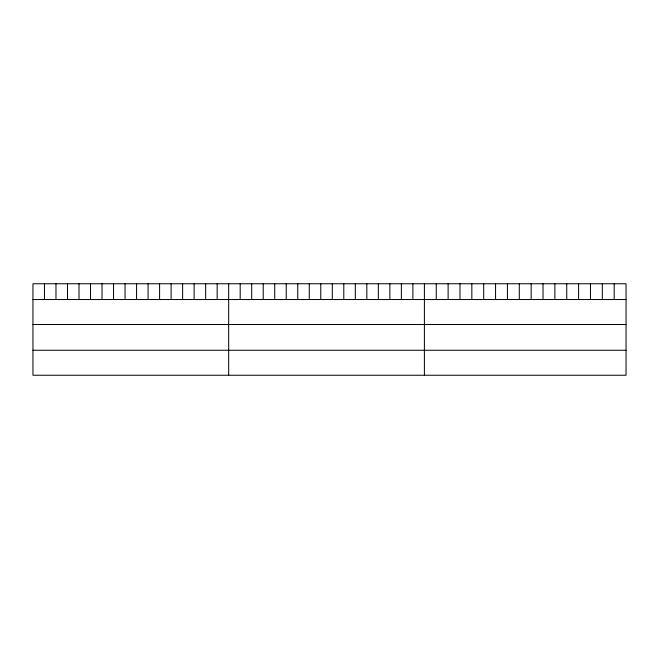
<?xml version="1.0" encoding="UTF-8"?>
<svg xmlns="http://www.w3.org/2000/svg" width="659" height="659" viewBox="0 0 659 659"><rect width="100%" height="100%" fill="white"/><g stroke="black" fill="none" stroke-linecap="round" stroke-linejoin="round"><path stroke-width="0.99" d="M626.05 299.532L626.05 375.243L32.95 375.243L32.95 283.757L626.05 283.757L626.05 299.532L32.95 299.532M32.95 324.516L626.05 324.516M32.95 350.258L626.05 350.258M614.188 283.757L614.188 299.532M602.326 283.757L602.326 299.532M590.464 283.757L590.464 299.532M578.602 283.757L578.602 299.532M566.74 283.757L566.74 299.532M554.878 283.757L554.878 299.532M543.016 283.757L543.016 299.532M531.154 283.757L531.154 299.532M519.292 283.757L519.292 299.532M507.43 283.757L507.43 299.532M495.568 283.757L495.568 299.532M483.706 283.757L483.706 299.532M471.844 283.757L471.844 299.532M459.982 283.757L459.982 299.532M448.12 283.757L448.12 299.532M436.258 283.757L436.258 299.532M424.396 283.757L424.396 375.243M412.88 283.757L412.88 299.532M401.372 283.757L401.372 299.532M389.856 283.757L389.856 299.532M378.34 283.757L378.34 299.532M366.832 283.757L366.832 299.532M355.316 283.757L355.316 299.532M343.8 283.757L343.8 299.532M332.293 283.757L332.293 299.532M320.776 283.757L320.776 299.532M309.269 283.757L309.269 299.532M297.753 283.757L297.753 299.532M286.237 283.757L286.237 299.532M274.729 283.757L274.729 299.532M263.213 283.757L263.213 299.532M251.697 283.757L251.697 299.532M240.189 283.757L240.189 299.532M228.673 283.757L228.673 375.243M217.157 283.757L217.157 299.532M205.649 283.757L205.649 299.532M194.133 283.757L194.133 299.532M182.617 283.757L182.617 299.532M171.109 283.757L171.109 299.532M159.593 283.757L159.593 299.532M148.077 283.757L148.077 299.532M136.57 283.757L136.57 299.532M125.053 283.757L125.053 299.532M113.546 283.757L113.546 299.532M102.03 283.757L102.03 299.532M90.514 283.757L90.514 299.532M79.006 283.757L79.006 299.532M67.49 283.757L67.49 299.532M55.974 283.757L55.974 299.532M44.466 283.757L44.466 299.532"/></g></svg>
